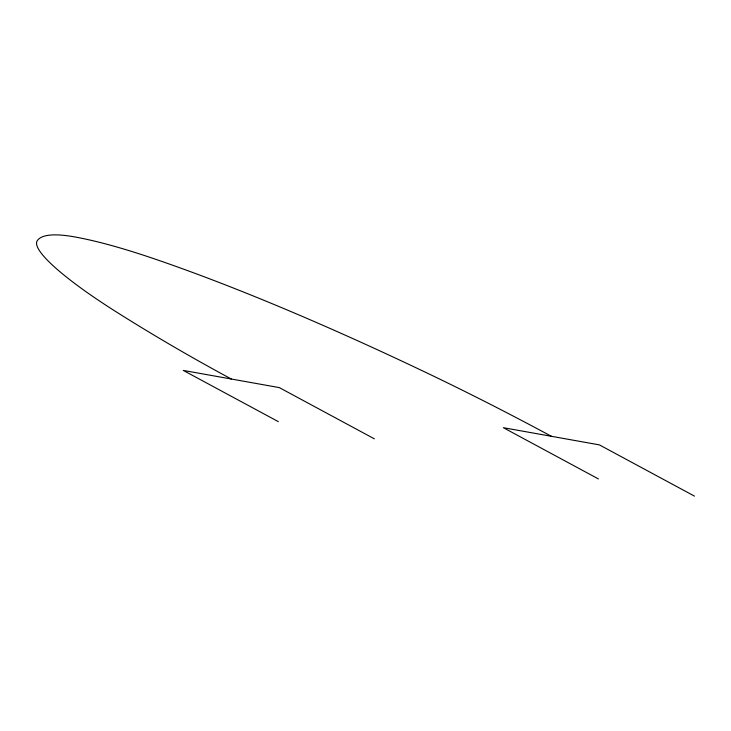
<?xml version="1.0" encoding="UTF-8"?>
<svg xmlns="http://www.w3.org/2000/svg" width="731" height="731" viewBox="0 0 731 731"><rect width="100%" height="100%" fill="white"/><g stroke="black" fill="none" stroke-linecap="round" stroke-linejoin="round"><path stroke-width="1.1" d="M694.45 496.111L599.402 444.887L503.367 427.699L598.424 478.933M374.354 438.828L279.306 387.604L183.271 370.416L278.328 421.641M551.384 436.297A505.459 81.68 29.1 0 0 424.958 372.015A763.612 123.402 29.1 0 0 154.159 258.783A505.459 81.68 29.1 0 0 74.498 236.89A322.736 52.157 29.1 0 0 37.272 240.691A153.044 24.735 29.1 0 0 114.73 310.903A322.736 52.157 29.1 0 0 231.288 379.005"/></g></svg>
